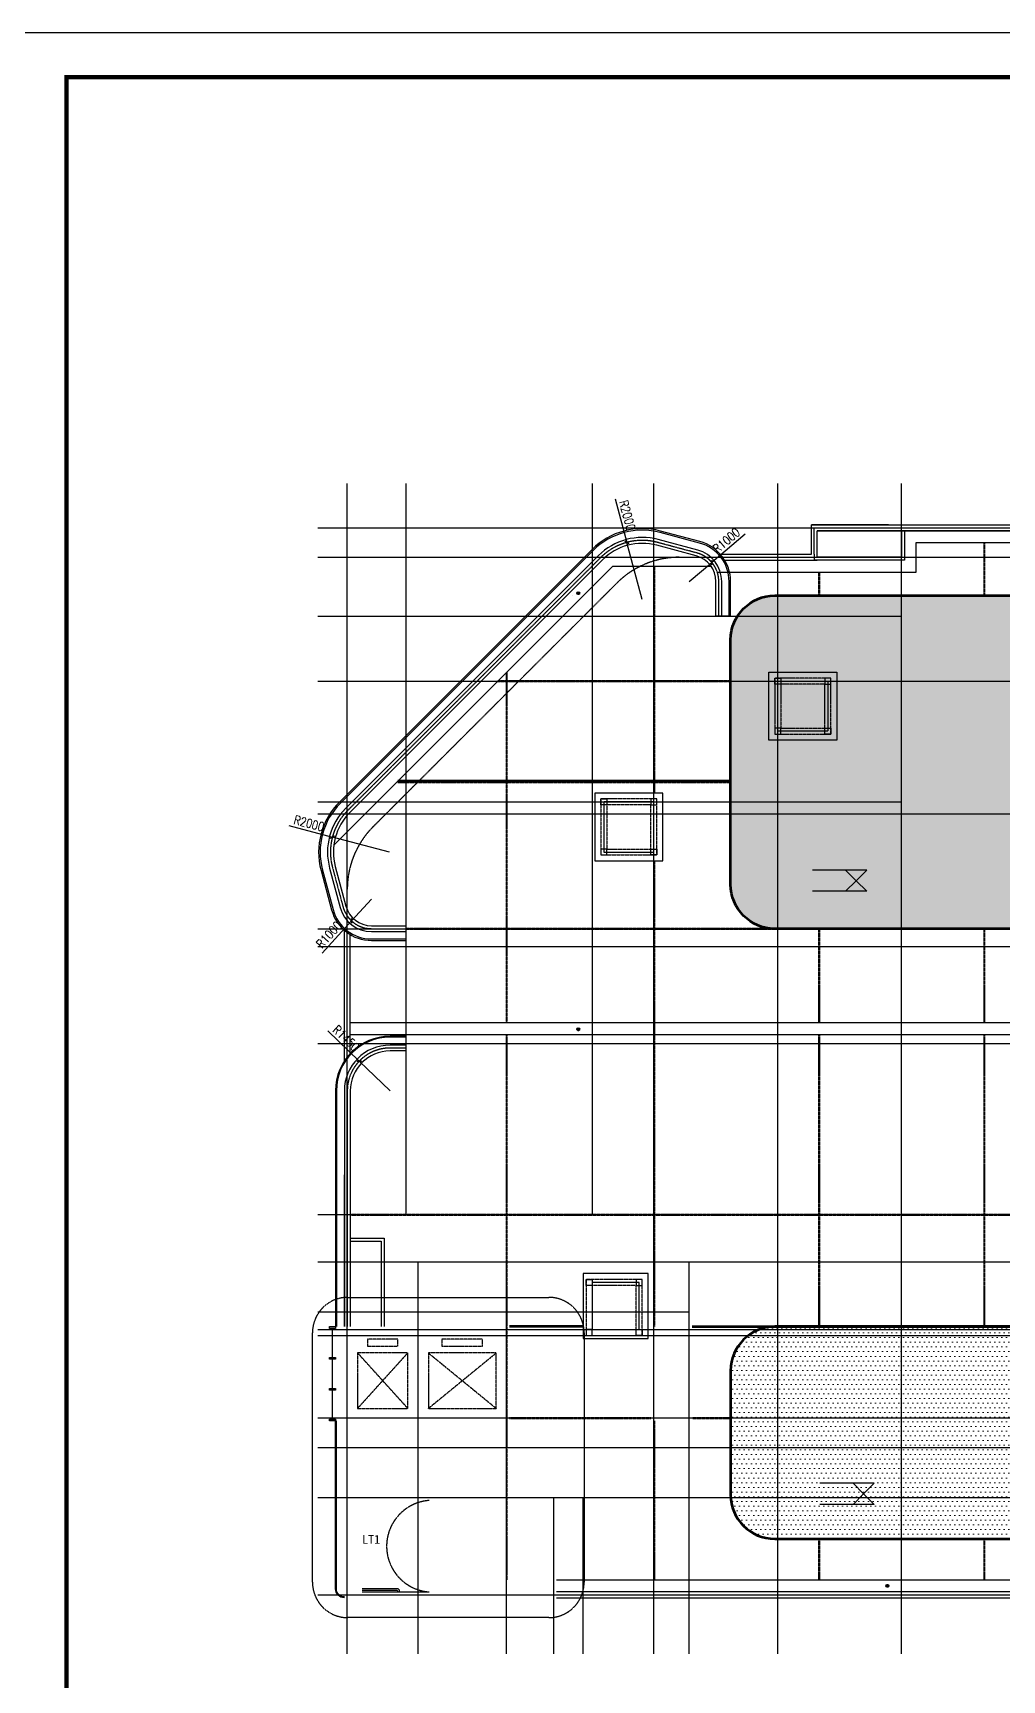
# Model space of a CAD drawing. Extents: x -737978 to 768813, y -372247 to 1140308.
# Drawn here: x 98187 to 131056, y -126689 to -70811 of the extents above; entities that cross this region are included whole.
import ezdxf

# ---------------------------------------------------------------- set-up
doc = ezdxf.new("R2010")
doc.units = 0
doc.header["$LTSCALE"] = 10
doc.header["$MEASUREMENT"] = 0
doc.linetypes.add('DASH', pattern=[0.35, 0.25, -0.1])
doc.linetypes.add('DOTE', pattern=[2.4200000000000004, 2, -0.2, 0.02, -0.2])
doc.layers.get('0').update_dxf_attribs({"linetype": 'CONTINUOUS'})
doc.layers.get('Defpoints').update_dxf_attribs({"linetype": 'CONTINUOUS'})
for name, color, linetype in [('0-外部构件', 6, 'CONTINUOUS'), ('A-ANNO-DIMS', 93, 'CONTINUOUS'), ('A-ANNO-IDEN', 3, 'CONTINUOUS'), ('C-B', 7, 'CONTINUOUS'), ('C座外围门窗1f$0$G-0-XREF', 2, 'CONTINUOUS'), ('DIM_ELEV', 3, 'CONTINUOUS'), ('DIM_LEAD', 3, 'CONTINUOUS'), ('DOTE', 1, 'DOTE'), ('HZ', 7, 'CONTINUOUS'), ('J-FURN-厨卫', 253, 'CONTINUOUS'), ('J-STAIR-楼梯', 142, 'CONTINUOUS'), ('PUB_TITLE', 4, 'CONTINUOUS'), ('STAIR', 2, 'CONTINUOUS'), ('WALL-PARAPET', 6, 'CONTINUOUS'), ('分格缝', 8, 'CONTINUOUS')]:
    doc.layers.add(name, color=color, linetype=linetype)
doc.layers.add('DRAW', color=7, linetype='CONTINUOUS', lineweight=70)
doc.layers.add('立面2', color=33, linetype='CONTINUOUS', lineweight=9)
doc.styles.add('_TCH_DIM_T3', font='SIMPLEX.shx', dxfattribs={"width": 0.8, "bigfont": 'GBCBIG.shx'})
doc.styles.add('_TCH_DYN', font='')
doc.styles.get('_TCH_DYN').set_extended_font_data('SimSun')
doc.dimstyles.new('_TCH_ARCH', dxfattribs={"dimtxt": 3.5, "dimasz": 1, "dimexe": 2.5, "dimexo": 3, "dimgap": 1, "dimtad": 1, "dimtoh": 1, "dimdec": 0, "dimzin": 0, "dimdsep": 46, "dimtxsty": '_TCH_DIM_T3', "dimblk": 'ARCHTICK', "dimcen": 0.09, "dimclrt": 7, "dimadec": 1, "dimazin": 0, "dimtfac": 1, "dimtdec": 0, "dimtix": 1, "dimtmove": 2, "dimatfit": 3, "dimfxl": 1, "dimtolj": 1, "dimtzin": 0, "dimarcsym": 0})
pattern_1 = [(0, (379806.9692566283, -297000), (79.375, 158.75), [0, -158.75])]

# ---------------------------------------------------------------- blocks, each defined once
blk = doc.blocks.new('_ArchTick')
at = {"color": 0, "linetype": 'ByBlock', "const_width": 0.4}
blk.add_lwpolyline([(-0.5, -0.5), (0.5, 0.5)], dxfattribs=at)
blk = doc.blocks.new('*D216')
at = {"layer": 'A-ANNO-DIMS', "color": 0, "lineweight": -2, "transparency": 16777216}
for p in [(106867.7227339682, -97703.74055538965), (110277.2120376825, -98601.5400387643)]:
    blk.add_line(p, (108343.1419302271, -98092.25345986459), dxfattribs=at)
at = {"layer": 'Defpoints', "color": 0, "transparency": 16777216}
for p in [(108343.1419302271, -98092.25345986459), (110277.2120376825, -98601.5400387643)]:
    blk.add_point(p, dxfattribs=at)
at = {"layer": 'A-ANNO-DIMS', "color": 0, "lineweight": -2, "transparency": 16777216, "xscale": 120, "yscale": 120, "zscale": 120, "rotation": 345.2475505898371}
blk.add_blockref('_ArchTick', (108343.1419302271, -98092.25345986459), dxfattribs=at)
at = {"layer": 'A-ANNO-DIMS', "color": 7, "transparency": 16777216, "insert": (107553.0489480128, -97625.68104946121), "char_height": 300, "attachment_point": 5, "rotation": 345.24755058983715, "style": '_TCH_DIM_T3'}
blk.add_mtext('\\A1;R2000', dxfattribs=at)
blk = doc.blocks.new('*D217')
at = {"layer": 'A-ANNO-DIMS', "color": 0, "lineweight": -2, "transparency": 16777216}
for p in [(117937.5245760288, -86621.66108307065), (118852.0499386419, -90026.70213798122)]:
    blk.add_line(p, (118333.2754217625, -88095.15534832372), dxfattribs=at)
at = {"layer": 'Defpoints', "color": 0, "transparency": 16777216}
for p in [(118333.2754217625, -88095.15534832372), (118852.0499386419, -90026.70213798122)]:
    blk.add_point(p, dxfattribs=at)
at = {"layer": 'A-ANNO-DIMS', "color": 0, "lineweight": -2, "transparency": 16777216, "xscale": 120, "yscale": 120, "zscale": 120, "rotation": 285.0337073440724}
blk.add_blockref('_ArchTick', (118333.2754217625, -88095.15534832372), dxfattribs=at)
at = {"layer": 'A-ANNO-DIMS', "color": 7, "transparency": 16777216, "insert": (118345.7168765901, -87177.66859370779), "char_height": 300, "attachment_point": 5, "rotation": 285.03370734407235, "style": '_TCH_DIM_T3'}
blk.add_mtext('\\A1;R2000', dxfattribs=at)
blk = doc.blocks.new('*D218')
at = {"layer": 'A-ANNO-DIMS', "color": 0, "lineweight": -2, "transparency": 16777216}
for p in [(109669.8082416357, -100198.3815156105), (107994.166962722, -102026.6665875837)]:
    blk.add_line(p, (108994.1464356221, -100935.5932381803), dxfattribs=at)
at = {"layer": 'Defpoints', "color": 0, "transparency": 16777216}
for p in [(109669.8082416357, -100198.3815156105), (108994.1464356221, -100935.5932381803)]:
    blk.add_point(p, dxfattribs=at)
at = {"layer": 'A-ANNO-DIMS', "color": 0, "lineweight": -2, "transparency": 16777216, "xscale": 120, "yscale": 120, "zscale": 120, "rotation": 47.49443565078725}
blk.add_blockref('_ArchTick', (108994.1464356221, -100935.5932381803), dxfattribs=at)
at = {"layer": 'A-ANNO-DIMS', "color": 7, "transparency": 16777216, "insert": (108228.774351808, -101400.679868087), "char_height": 300, "attachment_point": 5, "rotation": 47.49443565078724, "style": '_TCH_DIM_T3'}
blk.add_mtext('\\A1;R1000', dxfattribs=at)
blk = doc.blocks.new('*D219')
at = {"layer": 'A-ANNO-DIMS', "color": 0, "lineweight": -2, "transparency": 16777216}
for p in [(122342.6467446842, -87818.02049008224), (120448.891416319, -89419.29834113999)]:
    blk.add_line(p, (121212.5024358211, -88773.62178829413), dxfattribs=at)
at = {"layer": 'Defpoints', "color": 0, "transparency": 16777216}
for p in [(121212.5024358211, -88773.62178829413), (120448.891416319, -89419.29834113999)]:
    blk.add_point(p, dxfattribs=at)
at = {"layer": 'A-ANNO-DIMS', "color": 0, "lineweight": -2, "transparency": 16777216, "xscale": 120, "yscale": 120, "zscale": 120, "rotation": 220.2164200469003}
blk.add_blockref('_ArchTick', (121212.5024358211, -88773.62178829413), dxfattribs=at)
at = {"layer": 'A-ANNO-DIMS', "color": 7, "transparency": 16777216, "insert": (121707.7887743814, -88027.43719797116), "char_height": 300, "attachment_point": 5, "rotation": 40.21642004690034, "style": '_TCH_DIM_T3'}
blk.add_mtext('\\A1;R1000', dxfattribs=at)
blk = doc.blocks.new('*D220')
at = {"layer": 'A-ANNO-DIMS', "color": 0, "lineweight": -2, "transparency": 16777216}
for p in [(108186.9653482408, -104667.453582415), (110298.8914188473, -106698.3815162159)]:
    blk.add_line(p, (109253.7402917554, -105693.3147912973), dxfattribs=at)
at = {"layer": 'Defpoints', "color": 0, "transparency": 16777216}
for p in [(109253.7402917554, -105693.3147912973), (110298.8914188473, -106698.3815162159)]:
    blk.add_point(p, dxfattribs=at)
at = {"layer": 'A-ANNO-DIMS', "color": 0, "lineweight": -2, "transparency": 16777216, "xscale": 120, "yscale": 120, "zscale": 120, "rotation": 316.1200636545998}
blk.add_blockref('_ArchTick', (109253.7402917554, -105693.3147912973), dxfattribs=at)
at = {"layer": 'A-ANNO-DIMS', "color": 7, "transparency": 16777216, "insert": (108807.144920673, -104917.0077808125), "char_height": 300, "attachment_point": 5, "rotation": 316.12006365459985, "style": '_TCH_DIM_T3'}
blk.add_mtext('\\A1;R1450', dxfattribs=at)

msp = doc.modelspace()

# ---------------------------------------------------------------- hatches: boundary and pattern name
at = {"layer": 'J-FURN-厨卫', "linetype": 'Continuous'}
h = msp.add_hatch(dxfattribs=at)
h.set_pattern_fill('ANSI31', color=0, scale=10, angle=180)
h.set_pattern_definition([(225, (1560373.396838608, -517981.2247929985), (11.22532015133643, -11.22532015133645), [])])
edge = h.paths.add_edge_path()
edge.add_arc((116680.2698472492, -89815.74482478993), 50, 180, 540, ccw=False)
h = msp.add_hatch(dxfattribs=at)
h.set_pattern_fill('ANSI31', color=0, scale=10, angle=180)
h.set_pattern_definition([(225, (1560373.396838608, -532777.0026036392), (11.22532015133643, -11.22532015133645), [])])
edge = h.paths.add_edge_path()
edge.add_arc((116680.2698472492, -104611.5226354306), 50, 180, 540, ccw=False)
h = msp.add_hatch(dxfattribs=at)
h.set_pattern_fill('ANSI31', color=0, scale=10, angle=180)
h.set_pattern_definition([(225, (1570860.197998613, -551657.6432601558), (11.22532015133643, -11.22532015133645), [])])
edge = h.paths.add_edge_path()
edge.add_arc((127167.0710072545, -123492.1632919472), 50, 180, 540, ccw=False)
at = {"layer": '立面2'}
h = msp.add_hatch(dxfattribs=at)
h.set_pattern_fill('DOTS', color=251, scale=100, style=0)
h.set_pattern_definition(pattern_1)
edge = h.paths.add_edge_path()
edge.add_line((132848.805231786, -101198.3815156198), (123348.8914162282, -101198.3815156198))
edge.add_arc((123351.178886278, -99693.11201243677), 1505.271241249276, 176.3918484401599, 269.9129310210204, ccw=False)
edge.add_line((121848.8914162282, -99598.38151542869), (121848.8914162282, -91348.38151542691))
edge.add_arc((123298.8914162282, -91348.38151542726), 1450, 90, 179.9999999999862, ccw=False)
edge.add_line((123298.8914162282, -89898.38151542726), (132898.7901692945, -89898.38151542726))
edge.add_arc((132898.7901692823, -91348.38151542727), 1450.000000000015, 6.252776074688882e-13, 89.99999999951928, ccw=False)
edge.add_line((134348.7901692824, -91348.38151542726), (134348.7901692824, -99598.38151561219))
edge.add_arc((132846.6739480225, -99693.27257818142), 1505.110446421613, -89.9188673457864, 3.6146620298609946, ccw=False)
h = msp.add_hatch(dxfattribs=at)
h.set_pattern_fill('DOTS', color=251, scale=100, style=0)
h.set_pattern_definition(pattern_1)
edge = h.paths.add_edge_path()
edge.add_line((134348.7901692824, -120448.3815162126), (134348.7901692824, -116398.3815162159))
edge.add_arc((132839.8402727082, -116218.0431870502), 1519.688028293096, 353.1847650567883, 449.6625660954501)
edge.add_line((132848.7901692824, -114698.3815132923), (123348.8914162282, -114698.3815132923))
edge.add_arc((123357.8413128023, -116218.0431870502), 1519.688028293081, 90.3374339045499, 186.8152349431997)
edge.add_line((121848.8914162282, -116398.3815162155), (121848.8914162282, -120448.3815162122))
edge.add_arc((123298.8914162282, -120448.3815162126), 1450, 179.9999999999839, 269.9999999999862)
edge.add_line((123298.8914162279, -121898.3815162126), (132898.7901692824, -121898.3815162126))
edge.add_arc((132898.7901692823, -120448.3815162126), 1450.000000000029, 270.0000000000011, 360)

# ---------------------------------------------------------------- linework, layer by layer
msp.add_lwpolyline([(124688.8914178649, -88498.38151564491), (124688.8914178649, -88698.38151564491)])
at = {"layer": '0-外部构件'}
for points in [[(121848.8914162847, -90598.3815156201), (121848.891416319, -89419.29834118078, 0.3394542588701469), (120811.238079469, -88067.00218433709), (119473.2156469002, -87708.48015406865, 0.267949192429782), (117154.9936638119, -88329.64586229401), (108580.1557628524, -96904.483763077, 0.2679491924314071), (107958.9900545833, -99222.7057461669), (108317.5120848263, -100560.7281787364, 0.3394542588669962), (109669.8082416357, -101598.3815156104), (110848.8914154792, -101598.3815156104)], [(121798.8914162847, -90598.3815156201), (121798.891416319, -89419.29834117932, 0.3394542588701425), (120798.2971272136, -88115.2984756515), (119460.2746946449, -87756.77644538303, 0.2679491924297824), (117190.3490028708, -88365.00120135373), (108615.5111019114, -96939.8391021367, 0.2679491924314085), (108007.2863458979, -99209.76479391221), (108365.808376141, -100547.7872264819, 0.3394542588669952), (109669.8082416357, -101548.3815156104), (110848.8914154792, -101548.3815156104)], [(121548.8914162847, -90598.3815156201), (121548.891416319, -89419.29834117205, 0.3394542588701455), (120733.5923659369, -88356.77993222344), (119395.5699333681, -87998.25790195499, 0.2679491924297806), (117367.1256981656, -88541.77789665217), (108792.2877972062, -97116.61579743517, 0.2679491924314156), (108248.7678024707, -99145.06003263881), (108607.289832714, -100483.0824652094, 0.339454258867004), (109669.8082416357, -101298.3815156104), (110848.8914154792, -101298.3815156104)], [(121348.8914162847, -90598.3815156201), (121348.891416319, -89419.29834116623, 0.3394542588701455), (120681.8285569154, -88549.965097481), (119343.8061243467, -88191.44306721253, 0.2679491924297825), (117508.5470544015, -88683.19925289095), (108933.7091534421, -97258.03715367394, 0.2679491924314169), (108441.952967729, -99093.2962236201), (108800.4749979725, -100431.3186561914, 0.3394542588670134), (109669.8082416357, -101098.3815156104), (110848.8914154792, -101098.3815156104)], [(110848.8914154792, -104848.3815162159), (110298.8914188473, -104848.3815162159, 0.4142135623730951), (108448.8914188473, -106698.3815162159), (108448.89141885, -114698.3815132909)], [(110848.8914154792, -104878.3815162159), (110298.8914188473, -104878.3815162159, 0.4142135623730951), (108478.8914188473, -106698.3815162159), (108478.89141885, -114698.3815132909)], [(110848.8914154792, -105148.3815162159), (110298.8914188473, -105148.3815162159, 0.4142135623730951), (108748.8914188473, -106698.3815162159), (108748.89141885, -114698.3815132908)], [(110848.8914154792, -105348.3815162159), (110298.8914188473, -105348.3815162159, 0.414213562373095), (108948.8914188473, -106698.3815162159), (108948.89141885, -114698.3815132907)], [(108748.8914151711, -123898.3815162159), (108748.8914151711, -123898.3815162159, -0.4142135623756777), (108448.8914151711, -123598.3815162159), (108448.8914151711, -117898.3815132952)], [(108748.8914151709, -123868.3815162159, -0.4142135623756326), (108478.8914151711, -123598.381516216), (108478.8914151711, -117898.3815132952)]]:
    msp.add_lwpolyline(points, format="xyb", dxfattribs=at)
for points in [[(121503.3638912984, -88498.38151562822), (124588.8914178616, -88498.38151561539), (124588.8914178687, -87498.38151559987)], [(127208.889601759, -87498.38151561967), (124588.8914178672, -87498.38151559987)], [(121649.0076318172, -88698.3815156337), (124788.8914178649, -88698.38151564491), (124788.8914178649, -88698.38151564491), (124788.8914178649, -88698.38151564491)], [(108933.7091534421, -97258.03715367394), (116693.3647916334, -89498.38151564231)], [(121848.8914162847, -90598.3815156201), (121348.8914162847, -90598.3815156201)], [(110848.8914154792, -101598.3815156104), (110848.8914154792, -101098.3815156104)], [(108748.8914170513, -105281.5187866502), (108748.8914171041, -101252.8539914459)], [(110848.8914154792, -105348.3815162159), (110848.8914154792, -104848.3815162159)], [(108748.8914152157, -105688.4310279532), (108748.8914151384, -105281.5187887428)]]:
    msp.add_lwpolyline(points, dxfattribs=at)
at = {"layer": 'A-ANNO-IDEN', "linetype": 'DASH', "ltscale": 5}
msp.add_lwpolyline([(115253.9012706084, -124570.8020670521), (108866.9257747554, -124570.8020670521, -0.4142135623730951), (107666.9257747554, -123370.8020670521), (107666.9257747554, -114906.5715246594, -0.4142135623730951), (108866.9257747554, -113706.5715246594), (115681.137811924, -113706.5715246594, -0.4142135623730951), (116881.137811924, -114906.5715246594), (116881.137811924, -123370.8020670521, -0.4142135623730951), (115681.137811924, -124570.8020670521), (115253.9012706084, -124570.8020670521)], format="xyb", dxfattribs=at)
at = {"layer": 'C-B'}
for points in [[(124788.8914178663, -88598.38151562007), (124788.8914178795, -87698.38151560747), (127748.8914178805, -87698.38151561967), (127748.8914178805, -88698.38151561789), (124688.8914178649, -88698.38151564491)], [(124788.8914178649, -88598.38151562007), (124788.8914178649, -87698.38151560747), (127748.8914178814, -87698.38151561967), (127748.8914178805, -88698.38151561789), (124788.8914178649, -88698.38151561789)], [(108948.891418849, -111698.3815149147), (110098.8670026859, -111698.3815149138), (110098.8670026489, -114698.3815148538), (110098.8670026489, -114698.3815148538)], [(108948.891418849, -111798.3815149147), (109998.8670026847, -111798.3815149139), (109998.8670026489, -114698.3815148525)]]:
    msp.add_lwpolyline(points, dxfattribs=at)
for points in [[(127648.8914178805, -88598.38151561789), (124788.8914178787, -88598.38151561836), (124788.8914178787, -87698.38151560747), (127648.8914178805, -87698.38151561967)], [(123148.8914173931, -94798.3815151811), (123148.8914173931, -92498.3815151811), (125448.8914173931, -92498.3815151811), (125448.8914173931, -94798.3815151811)], [(119548.8865961355, -96598.38151131867), (117248.8865961355, -96598.38151131867), (117248.8865961355, -98898.38151131867), (119548.8865961355, -98898.38151131867)], [(119048.8914182019, -112898.3815139857), (116848.8914182019, -112898.3815139857), (116848.8914182019, -115098.3815139857), (119048.8914182019, -115098.3815139857)]]:
    msp.add_lwpolyline(points, close=True, dxfattribs=at)
at = {"layer": 'C-B', "color": 8, "linetype": 'DASH'}
for points in [[(125248.8914173931, -92698.3815151811), (123348.8914173931, -92698.3815151811), (123348.8914173931, -94598.3815151811), (125248.8914173931, -94598.3815151811)], [(125048.8914173931, -92898.3815151811), (123548.8914173931, -92898.3815151811), (123548.8914173931, -94398.3815151811), (125048.8914173931, -94398.3815151811)], [(119348.8865961355, -96798.38151131867), (117448.8865961355, -96798.38151131867), (117448.8865961355, -98698.38151131867), (119348.8865961355, -98698.38151131867)], [(119148.8865961355, -96998.38151131867), (117648.8865961355, -96998.38151131867), (117648.8865961355, -98498.38151131867), (119148.8865961355, -98498.38151131867)], [(118848.8914182019, -113098.3815139857), (116948.8914182019, -113098.3815139857), (116948.8914182019, -114998.3815139857), (118848.8914182019, -114998.3815139857)], [(118648.8914182019, -113298.3815139857), (117148.8914182019, -113298.3815139857), (117148.8914182019, -114798.3815139857), (118648.8914182019, -114798.3815139857)]]:
    msp.add_lwpolyline(points, close=True, dxfattribs=at)
msp.add_arc((111735.9817046575, -122148.3794713165), 1553.697096831463, 93.95449666556743, 266.0476915137924, dxfattribs=at)
at = {"layer": 'C座外围门窗1f$0$G-0-XREF'}
for points in [[(108448.8903676343, -114758.3815132935), (108248.8914151379, -114758.3815132935), (108248.8914151379, -114698.3815132951), (108448.8903676343, -114698.3815132951)], [(108448.8903676343, -115803.3815132935), (108248.8914151379, -115803.3815132935), (108248.8914151379, -115743.3815132951), (108448.8903676343, -115743.3815132951)], [(108448.8903676343, -116853.3815132935), (108248.8914151379, -116853.3815132935), (108248.8914151379, -116793.3815132951), (108448.8903676343, -116793.3815132951)], [(108448.8903676343, -117898.3815132942), (108248.8914151379, -117898.3815132942), (108248.8914151379, -117838.3815132959), (108448.8903676343, -117838.3815132959)]]:
    msp.add_lwpolyline(points, close=True, dxfattribs=at)
at = {"layer": 'DIM_ELEV'}
for p, q in [((126470.1553390856, -99211.39077794622), (124625.7877932112, -99211.39077794622)), ((126110.1553390856, -99571.39077794622), (125750.1553390856, -99211.39077794622)), ((126110.1553390856, -99571.39077794622), (126470.1553390856, -99211.39077794622)), ((126470.1553390856, -99931.39077794622), (124625.7877932112, -99931.39077794622)), ((126110.1553390856, -99571.39077794622), (125750.1553390856, -99931.39077794622)), ((126110.1553390856, -99571.39077794622), (126470.1553390856, -99931.39077794622)), ((126722.721, -120014.4235), (124878.3534541256, -120014.4235)), ((126362.721, -120374.4235), (126002.721, -120014.4235)), ((126362.721, -120374.4235), (126722.721, -120014.4235)), ((126362.721, -120374.4235), (126002.721, -120734.4235)), ((126362.721, -120374.4235), (126722.721, -120734.4235)), ((126722.721, -120734.4235), (124878.3534541256, -120734.4235))]:
    msp.add_line(p, q, dxfattribs=at)
at = {"layer": 'DOTE'}
for p, q in [((108848.8914150293, -125798.3815162158), (108848.8914152363, -86098.38151561981)), ((110848.8914154792, -110898.3815162159), (110848.8914154792, -86098.38151561981)), ((117148.8914178812, -86098.3815156559), (117148.8914178812, -110898.3815162159)), ((119248.8914183512, -125798.3815162158), (119248.8914176696, -86098.38151561981)), ((123448.8914183512, -125798.3815161437), (123448.8914176696, -86098.38151554769)), ((127648.8914178806, -125798.3815162158), (127648.8914178806, -86098.38151561981)), ((107848.8914164507, -87598.38151561958), (177099.467987285, -87598.38151561984)), ((120707.7104614261, -88453.3725148522), (119369.6880288574, -88094.85048458376)), ((107848.8914164507, -88598.3815156201), (177099.467987285, -88598.38151561996)), ((117437.8363762836, -88612.48857477156), (108862.9984753242, -97187.32647555455)), ((109727.571071773, -97736.96744157525), (117987.477341288, -89477.0611720602)), ((107848.8914164507, -90598.3815156201), (127648.8914178806, -90598.3815156201)), ((107848.8914165048, -92798.3815155297), (177099.467987285, -92798.38151552956)), ((107848.8914164507, -96898.38151561981), (127648.8914178806, -96898.38151561981)), ((107848.8914164507, -97298.3815797384), (177099.467987285, -97298.38151561981)), ((108345.3603850998, -99119.17812812945), (108703.8824153433, -100457.2005607004)), ((107848.8914164507, -101198.3815156198), (177099.467987285, -101198.3815156198)), ((109669.8082416357, -101198.3815156104), (115337.2248095527, -101198.3815156104)), ((107848.8914165654, -101798.3815155559), (135180.7021468723, -101798.3815156198)), ((107848.8914164507, -105098.3815162159), (177099.467987285, -105098.3815162159)), ((107848.8914164507, -110898.3815162159), (177099.467987285, -110898.3815162159)), ((107848.8914164507, -112498.3815162159), (177099.467987285, -112498.3815162159)), ((111248.8914150226, -125798.3815162158), (111248.8914151815, -112498.3815162159)), ((114248.8914150225, -125798.3815162158), (114248.8914151815, -112498.3815162159)), ((120448.891418352, -125798.3815162158), (120448.8914181144, -112498.3815162159)), ((107848.8914165008, -114198.3815161456), (120448.8914181448, -114198.381516479)), ((107848.8914164767, -114798.3815162086), (177099.467987285, -114798.3815170709)), ((107848.8914164767, -114998.3815162159), (177099.467987285, -114998.3815162159)), ((107848.8914164767, -117798.381513294), (177099.467987285, -117798.3815134374)), ((107848.8914164767, -118798.3815162158), (177099.467987285, -118798.3815162158)), ((107848.8914164507, -120498.3815132952), (144448.8914167549, -120498.3815132952)), ((115848.8914178965, -125798.3815162158), (115848.8914179599, -120498.3815132952)), ((116848.8914178965, -125798.3815162158), (116848.8914179599, -120498.3815132952)), ((107848.8914164507, -123798.3815162158), (177099.467987285, -123798.3815162158))]:
    msp.add_line(p, q, dxfattribs=at)
for points in [[(124686.9519889922, -88498.38151560962), (124686.9519889923, -87598.38151561964)], [(121448.891416319, -90598.3815156201), (121448.891416319, -89419.29834116914)], [(108348.8914164348, -117798.3815144028), (108348.8914164708, -114798.38151672)]]:
    msp.add_lwpolyline(points, dxfattribs=at)
for points in [[(123448.8914173931, -94498.3815151811), (123448.8914173931, -92798.3815151811), (125148.8914173931, -92798.3815151811), (125148.8914173931, -94498.3815151811)], [(118748.8914182019, -113198.3815139857), (117148.8914182019, -113198.3815139857), (117148.8914182019, -114798.3815139857), (118748.8914182019, -114798.3815139857)]]:
    msp.add_lwpolyline(points, close=True, dxfattribs=at)
at = {"layer": 'DOTE', "color": 1}
msp.add_lwpolyline([(119248.8865961355, -96898.38151131867), (117548.8865961355, -96898.38151131867), (117548.8865961355, -98598.38151131867), (119248.8865961355, -98598.38151131867)], close=True, dxfattribs=at)
at = {"layer": 'DOTE'}
msp.add_lwpolyline([(110848.8914154792, -105248.3815162159), (110298.8914188473, -105248.3815162159, 0.4142135623730951), (108848.8914188473, -106698.3815162159), (108848.89141885, -114698.3815132908)], format="xyb", dxfattribs=at)
for centre, radius, start, end in [((118852.0499386422, -90026.70213715918), 2000.000000000013, 75.00000000065236, 135.0000000003389), ((120108.7976848476, -91598.38151561981), 3000, 90, 135.0000000003389), ((120448.891416319, -89419.29834114003), 1000, 359.9999999966649, 75.00000000065236), ((110277.2120376827, -98601.54003794218), 1999.999999999967, 135.0000000003389, 194.9999999994797), ((111848.8914153326, -99858.28778513486), 3000, 135.0000000003389, 179.9999999966649), ((109669.8082416357, -100198.3815156104), 999.9999999999884, 194.9999999994797, 270)]:
    msp.add_arc(centre, radius, start, end, dxfattribs=at)
at = {"layer": 'DRAW'}
for points in [[(132848.7901692824, -89898.38151542726, -0.414213562373095), (134348.7901692824, -91398.38151542726), (134348.7901692824, -99698.38151569545, -0.4142135623786787), (132848.7901692537, -101198.3815156955), (123348.8914161996, -101198.3815155144, -0.4142135623675119), (121848.8914162282, -99698.38151551437), (121848.8914162282, -91398.38151542726, -0.414213562373095), (123348.8914162282, -89898.38151542726)], [(134348.7901692824, -116198.3815132923, 0.414213562373095), (132848.7901692824, -114698.3815132923), (123348.8914162282, -114698.3815132923, 0.414213562373095), (121848.8914162282, -116198.3815132923), (121848.8914162282, -120398.3815162126, 0.414213562373095), (123348.8914162282, -121898.3815162126), (132848.7901692824, -121898.3815162126, 0.414213562373095), (134348.7901692824, -120398.3815162126)]]:
    msp.add_lwpolyline(points, format="xyb", close=True, dxfattribs=at)
at = {"layer": 'DRAW', "color": 8}
for points in [[(121848.8914162282, -96198.3815156667), (110559.0502164262, -96198.3815156667)], [(116848.8914182019, -114698.3815133084), (114348.8914151548, -114698.3815132598)], [(120548.8914181544, -114698.3815132923), (155748.8914169554, -114698.3815132927)]]:
    msp.add_lwpolyline(points, dxfattribs=at)
at = {"layer": 'HZ'}
for points in [[(121417.7286889832, -89098.38151563276), (128148.891415228, -89098.38151564679), (128148.8914152318, -88098.38151560875)], [(128148.8914152317, -88098.38151560875), (142948.8911360111, -88098.38151561379)], [(108391.9307407818, -98365.50099126651), (117859.0502166268, -88898.38151561632)], [(117858.2809395896, -88898.38151561632), (121182.8162495971, -88898.38151563166)], [(161148.8914177332, -104398.3815152996), (108948.8914151384, -104398.3815156198)], [(161148.8914177363, -104798.3815152996), (108948.8914151384, -104798.3815156198)], [(155748.8914169545, -123298.3815162158), (115948.8914179347, -123298.3815162051)]]:
    msp.add_lwpolyline(points, dxfattribs=at)
msp.add_lwpolyline([(116494.257603183, -89898.38151564327), (116494.257603183, -89898.38151564327)], close=True, dxfattribs=at)
at = {"layer": 'J-FURN-厨卫', "color": 0, "linetype": 'Continuous'}
for centre in [(116680.2698472492, -89815.74482478993), (116680.2698472492, -104611.5226354306), (127167.0710072545, -123492.1632919472)]:
    msp.add_circle(centre, 50, dxfattribs=at)
at = {"layer": 'J-STAIR-楼梯', "color": 8, "linetype": 'DASH'}
for p, q in [((109198.8914151189, -115593.3815132952), (109198.8914151189, -117473.3815132958)), ((110898.8914151533, -115593.3815132952), (109198.8914151189, -115593.3815132952)), ((109198.8914151189, -115593.3815132952), (110898.8914151533, -117473.3815132958)), ((109198.8914151189, -117473.3815132958), (110898.8914151533, -115593.3815132952)), ((109538.8914151263, -115123.3815132946), (109538.8914151263, -115358.3815132945)), ((110558.8914151465, -115123.3815132946), (109538.8914151263, -115123.3815132946)), ((109538.8914151263, -115358.3815132945), (110558.8914151465, -115358.3815132945)), ((110558.8914151465, -115358.3815132945), (110558.8914151465, -115123.3815132946)), ((110898.8914151533, -117473.3815132958), (110898.8914151533, -115593.3815132952)), ((111598.8914151193, -115593.3815132958), (111598.8914151193, -117473.3815132949)), ((113898.8914151519, -115593.3815132958), (111598.8914151193, -115593.3815132958)), ((111598.8914151193, -115593.3815132958), (113898.8914151519, -117473.3815132949)), ((111598.8914151193, -117473.3815132949), (113898.8914151519, -115593.3815132958)), ((112058.8914151262, -115123.3815132958), (112058.8914151262, -115358.3815132958)), ((113438.8914151457, -115123.3815132958), (112058.8914151262, -115123.3815132958)), ((112058.8914151262, -115358.3815132958), (113438.8914151457, -115358.3815132958)), ((113438.8914151457, -115358.3815132958), (113438.8914151457, -115123.3815132958)), ((113898.8914151519, -117473.3815132949), (113898.8914151519, -115593.3815132958)), ((109198.8914151189, -117473.3815132958), (110898.8914151533, -117473.3815132958)), ((111598.8914151193, -117473.3815132949), (113898.8914151519, -117473.3815132949))]:
    msp.add_line(p, q, dxfattribs=at)
at = {"layer": 'PUB_TITLE'}
msp.add_lwpolyline([(95574.88389695878, -159910.5883751978), (253224.8838969588, -159910.5883751978), (253224.8838969588, -70810.58837519777), (95574.88389695878, -70810.58837519777)], close=True, dxfattribs=at)
at = {"layer": 'PUB_TITLE', "const_width": 150}
msp.add_lwpolyline([(99324.88389695878, -158410.5883751978), (251724.8838969588, -158410.5883751978), (251724.8838969588, -72310.58837519777), (99324.88389695878, -72310.58837519777)], close=True, dxfattribs=at)
at = {"layer": 'STAIR'}
msp.add_line((109348.8914150476, -123698.3815162153), (111628.8914179349, -123698.3815162159), dxfattribs=at)
for points in [[(109348.8914150559, -123578.3815162152), (110528.8914150551, -123578.3815162152, -0.4142135623730951), (110608.8914150551, -123658.3815162152), (110608.8914150551, -123698.3815162152)], [(109348.8914150559, -123638.3815162152), (110528.8914150551, -123638.3815162152, -0.4142135623730951), (110548.8914150551, -123658.3815162152), (110548.8914150551, -123698.3815162152)]]:
    msp.add_lwpolyline(points, format="xyb", dxfattribs=at)
at = {"layer": 'WALL-PARAPET'}
for points in [[(124588.8914178672, -87498.38151550721), (169748.891415796, -87498.38151527685)], [(169548.8914157976, -87698.38151561981), (124788.8914178663, -87698.38151560747)], [(108948.8914151384, -105433.4704561069), (108948.8914151384, -101398.4977305133)], [(108748.8914151384, -105281.5187887428), (108748.8914151384, -103071.6078382786)], [(108748.8914151384, -105688.4310280719), (108748.8914151384, -105356.7407340009)], [(108748.8914151911, -114698.3815132948), (108748.8914151911, -109548.3815168044)], [(155748.8914169564, -123698.3815162158), (115948.8914179346, -123698.3815162051)], [(115948.8914179359, -123898.3815162159), (155948.8914166302, -123898.3815164676)]]:
    msp.add_lwpolyline(points, dxfattribs=at)
msp.add_lwpolyline([(127208.889601759, -87698.3815159715, -1.985395050259706e-06), (127208.8951612246, -87698.38151561967), (150348.89141696, -87698.38151561967)], format="xyb", dxfattribs=at)
at = {"layer": '分格缝', "linetype": 'DASH'}
for points in [[(130433.8914188617, -88098.38151560925), (130433.8914188609, -89898.38151545578)], [(130463.8914188617, -88098.38151560925), (130463.8914188609, -89898.38151545578)], [(119233.8914188606, -88898.38151562274), (119233.8914188585, -96598.38151131867)], [(119263.8914188606, -88898.38151562274), (119263.8914188585, -96598.38151131867)], [(124833.8914188616, -89098.38151563988), (124833.8914188612, -89898.38151542726)], [(124863.8914188616, -89098.38151563995), (124863.8914188612, -89898.38151542726)], [(114233.8914159182, -92508.54031625055), (114233.891415915, -104398.3815155873)], [(114263.8914159182, -92508.54031625055), (114263.891415915, -104398.3815155873)], [(113959.0501523783, -92783.3815797849), (121848.8914162285, -92783.38157996132)], [(113959.0501523776, -92813.3815797849), (121848.8914162279, -92813.38157996132)], [(110559.0502164262, -96243.3815156667), (121848.8914162282, -96243.38151564664)], [(119233.8914188579, -98898.38151131867), (119233.8914188536, -114698.3815132947)], [(119263.8914188579, -98898.38151131867), (119263.8914188536, -114698.3815132947)], [(110848.8914154792, -101183.3815723876), (132848.7901692823, -101183.381515618)], [(110848.8914154792, -101213.3815723876), (132848.7901692823, -101213.381515618)], [(124833.8914188572, -101198.381515543), (124833.8914188564, -104398.3815155223)], [(124863.8914188572, -101198.381515543), (124863.8914188564, -104398.3815155223)], [(130433.8914188572, -101198.3815156497), (130433.8914188564, -104398.3815154879)], [(130463.8914188572, -101198.3815156497), (130463.8914188564, -104398.3815154879)], [(114233.8914159149, -104798.3815155873), (114233.89141591, -123298.3815161462)], [(114263.8914159149, -104798.3815155873), (114263.89141591, -123298.3815161462)], [(124833.8914188563, -104798.3815155223), (124833.8914188536, -114698.3815132923)], [(124863.8914188563, -104798.3815155223), (124863.8914188536, -114698.3815132923)], [(130433.8914188563, -104798.3815154879), (130433.8914188536, -114698.3815132924)], [(130463.8914188563, -104798.3815154879), (130463.8914188536, -114698.3815132924)], [(108948.8914188487, -110883.3815166126), (139110.3749363475, -110883.3815166129)], [(108948.8914188487, -110913.3815166126), (139110.3749363475, -110913.3815166129)], [(120548.8914181544, -114668.3815132923), (155748.8914169554, -114668.3815132927)], [(114348.8914151254, -117783.3815130861), (119148.8914182091, -117783.3815130738)], [(114348.8914151255, -117813.3815130861), (119148.8914182092, -117813.3815130738)], [(119233.8914188528, -117898.3815132952), (119233.8914188513, -123298.381516206)], [(119263.8914188528, -117898.3815132952), (119263.8914188513, -123298.381516206)], [(120548.8914182092, -117783.3815130487), (121848.8914162282, -117783.3815130487)], [(120548.8914182092, -117813.3815130487), (121848.8914162282, -117813.3815130487)], [(124833.8914188517, -121898.3815162126), (124833.8914188513, -123298.3815162075)], [(124863.8914188517, -121898.3815162126), (124863.8914188513, -123298.3815162075)], [(130433.8914188517, -121898.3815162126), (130433.8914188513, -123298.381516209)], [(130463.8914188517, -121898.3815162126), (130463.8914188513, -123298.381516209)]]:
    msp.add_lwpolyline(points, dxfattribs=at)
at = {"layer": '分格缝'}
for points in [[(123548.8914173931, -92898.3815151811), (123348.8914173931, -92898.3815151811), (123348.8914173931, -92698.3815151811), (123548.8914173931, -92698.3815151811)], [(125048.8914173931, -92898.3815151811), (125248.8914173931, -92898.3815151811), (125248.8914173931, -92698.3815151811), (125048.8914173931, -92698.3815151811)], [(123548.8914173931, -94398.3815151811), (123348.8914173931, -94398.3815151811), (123348.8914173931, -94598.3815151811), (123548.8914173931, -94598.3815151811)], [(125048.8914173931, -94398.3815151811), (125248.8914173931, -94398.3815151811), (125248.8914173931, -94598.3815151811), (125048.8914173931, -94598.3815151811)], [(117648.8865961355, -96998.38151131867), (117448.8865961355, -96998.38151131867), (117448.8865961355, -96798.38151131867), (117648.8865961355, -96798.38151131867)], [(119148.8865961355, -96998.38151131867), (119348.8865961355, -96998.38151131867), (119348.8865961355, -96798.38151131867), (119148.8865961355, -96798.38151131867)], [(117648.8865961355, -98498.38151131867), (117448.8865961355, -98498.38151131867), (117448.8865961355, -98698.38151131867), (117648.8865961355, -98698.38151131867)], [(119148.8865961355, -98498.38151131867), (119348.8865961355, -98498.38151131867), (119348.8865961355, -98698.38151131867), (119148.8865961355, -98698.38151131867)], [(117148.8914182019, -113298.3815139857), (116948.8914182019, -113298.3815139857), (116948.8914182019, -113098.3815139857), (117148.8914182019, -113098.3815139857)], [(118648.8914182019, -113298.3815139857), (118848.8914182019, -113298.3815139857), (118848.8914182019, -113098.3815139857), (118648.8914182019, -113098.3815139857)], [(117148.8914182019, -114798.3815139857), (116948.8914182019, -114798.3815139857), (116948.8914182019, -114998.3815139857), (117148.8914182019, -114998.3815139857)], [(118648.8914182019, -114798.3815139857), (118848.8914182019, -114798.3815139857), (118848.8914182019, -114998.3815139857), (118648.8914182019, -114998.3815139857)]]:
    msp.add_lwpolyline(points, close=True, dxfattribs=at)

# ---------------------------------------------------------------- texts
at = {"layer": 'DIM_LEAD', "color": 0, "linetype": 'Continuous', "style": '_TCH_DYN'}
msp.add_text('LT1', height=299.610497689583, dxfattribs=at).set_placement((109350.8622732643, -122067.2131325118))

# ---------------------------------------------------------------- dimensions: what is measured, and where the dimension line sits
at = {"layer": 'A-ANNO-DIMS'}
for center, mpoint, picture, middle in [((118852.0499386419, -90026.70213798122), (118333.2754217625, -88095.15534832372), '*D217', (118345.7168765901, -87177.66859370779)), ((120448.891416319, -89419.29834113999), (121212.5024358211, -88773.62178829413), '*D219', (121707.7887743814, -88027.43719797116)), ((110277.2120376825, -98601.5400387643), (108343.1419302271, -98092.25345986459), '*D216', (107553.0489480128, -97625.68104946121)), ((109669.8082416357, -100198.3815156105), (108994.1464356221, -100935.5932381803), '*D218', (108228.774351808, -101400.679868087)), ((110298.8914188473, -106698.3815162159), (109253.7402917554, -105693.3147912973), '*D220', (108807.144920673, -104917.0077808125))]:
    dim = msp.add_radius_dim(center=center, mpoint=mpoint, dimstyle='_TCH_ARCH', override={"dimtxt": 300, "dimasz": 120, "dimgap": 100}, dxfattribs=at)
    dim.commit()
    dim.dimension.update_dxf_attribs({"geometry": picture, "text_midpoint": middle})

doc.saveas('drawing.dxf')
